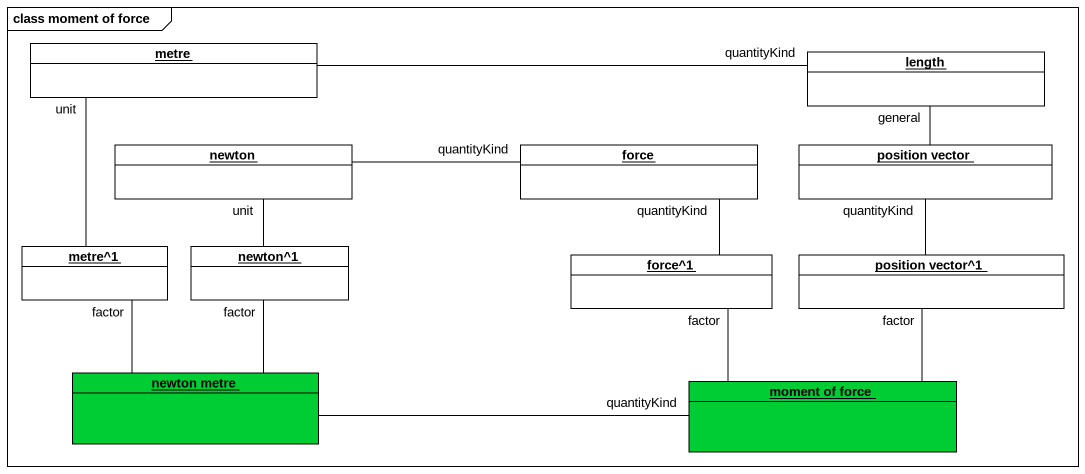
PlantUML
@startuml
mainframe class moment of force
hide circle
hide empty members
object metre #FFFFFF
object length #FFFFFF
object newton #FFFFFF
object force #FFFFFF
object "position vector" as position_vector #FFFFFF
object "metre^1" as metre_1 #FFFFFF
object "newton^1" as newton_1 #FFFFFF
object "force^1" as force_1 #FFFFFF
object "position vector^1" as position_vector_1 #FFFFFF
object "newton metre" as newton_metre #00CC33
object "moment of force" as moment_of_force #00CC33
metre -right- length : quantityKind
metre -- metre_1 : unit
newton -right- force : quantityKind
newton -- newton_1 : unit
force -- force_1 : quantityKind
position_vector -up- length : general
position_vector -- position_vector_1 : quantityKind
metre_1 -- newton_metre : factor
newton_1 -- newton_metre : factor
force_1 -- moment_of_force : factor
position_vector_1 -- moment_of_force : factor
newton_metre -right- moment_of_force : quantityKind
@enduml
